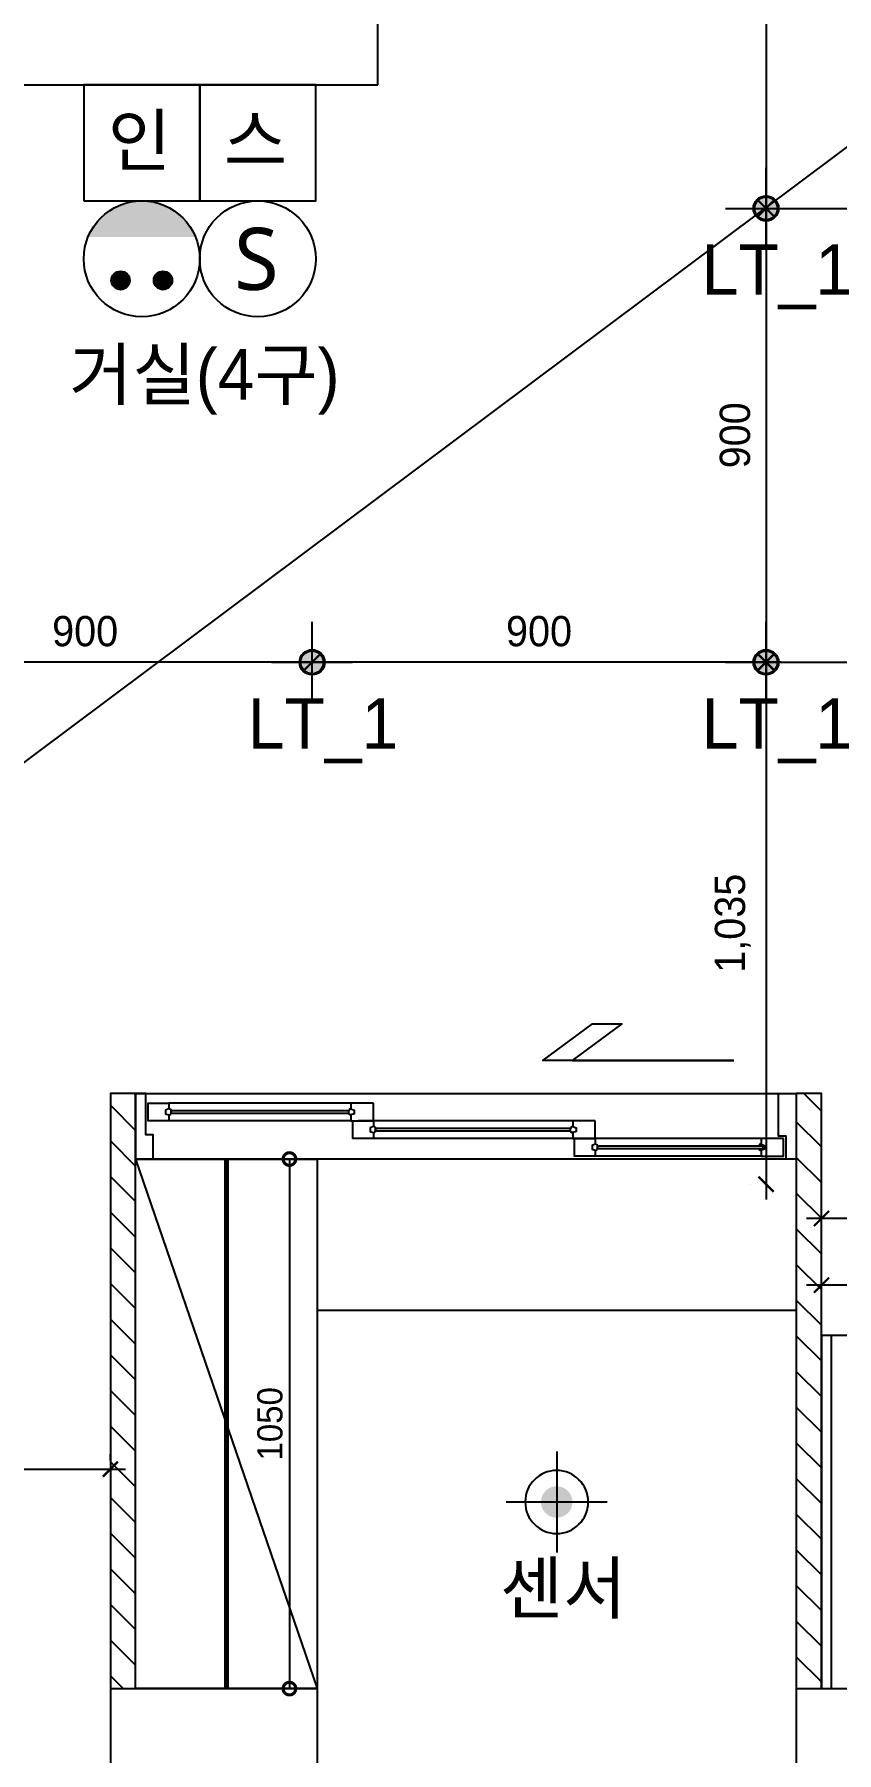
# Model space of a CAD drawing. Header units: inches. Extents: x 26859 to 99210, y 7818 to 34893.
# Drawn here: x 77818 to 79409, y 24642 to 28049 of the extents above; entities that cross this region are included whole.
import ezdxf
from ezdxf.enums import TextEntityAlignment as Align

# ---------------------------------------------------------------- set-up
doc = ezdxf.new("R2010")
doc.units = ezdxf.units.IN
doc.header["$LTSCALE"] = 100
doc.header["$MEASUREMENT"] = 0
doc.header["$PDSIZE"] = 700.071425
doc.linetypes.add('HID', pattern=[2.5, 1.5, -1])
doc.linetypes.add('HID2', pattern=[1, 0.5, -0.5])
for name, color, linetype in [('06-FUR', 6, 'Continuous'), ('06-LIGHT', 4, 'Continuous'), ('07-DIM WAL', 5, 'Continuous'), ('08-HAT', 8, 'Continuous'), ('3.기호.계단선', 30, 'Continuous'), ('CO-DOOR', 8, 'Continuous'), ('RC-LIGHT', 7, 'Continuous'), ('WAL NEW', 3, 'Continuous'), ('도면층2', 2, 'Continuous'), ('도면층8', 8, 'Continuous'), ('설비', 140, 'Continuous')]:
    doc.layers.add(name, color=color, linetype=linetype)
doc.styles.add('HY 울릉도 L', font='')
doc.styles.get("Standard").update_dxf_attribs({"font": 'txt.shx', "bigfont": 'whgtxt.shx'})
doc.styles.add('스타일1', font='HY울릉도M.TTF')
doc.styles.add('코레일둥고', font='Korail_Round_Gothic_Medium.ttf')
doc.styles.get('HY 울릉도 L').set_extended_font_data('HY울릉도L')
doc.dimstyles.new('20', dxfattribs={"dimscale": 20, "dimtxt": 2.5, "dimasz": 2.5, "dimexe": 1.25, "dimexo": 2, "dimtad": 1, "dimdec": 0, "dimtxsty": '스타일1', "dimblk": 'DOTSMALL', "dimcen": 2.5, "dimclrd": 1, "dimclre": 1, "dimclrt": 7, "dimadec": 0, "dimazin": 0, "dimtfac": 1, "dimtdec": 0, "dimtix": 1, "dimtmove": 0, "dimatfit": 3, "dimldrblk": 'DOTSMALL', "dimfxl": 1.25, "dimarcsym": 0})
doc.dimstyles.new('30', dxfattribs={"dimscale": 30, "dimtxt": 2, "dimasz": 1, "dimexe": 1, "dimexo": 1, "dimgap": 1, "dimtad": 1, "dimdec": 0, "dimrnd": 0.05, "dimdsep": 46, "dimlunit": 6, "dimtxsty": 'HY 울릉도 L', "dimblk": 'ARCHTICK', "dimcen": 2.5, "dimdle": 1, "dimclrd": 133, "dimclre": 133, "dimclrt": 30, "dimadec": 0, "dimazin": 0, "dimtfac": 1, "dimtdec": 0, "dimtix": 1, "dimtmove": 2, "dimatfit": 3, "dimldrblk": 'ARCHTICK', "dimfxl": 1, "dimlwd": -1, "dimlwe": -1, "dimarcsym": 0})

# ---------------------------------------------------------------- blocks, each defined once
blk = doc.blocks.new('fffsere')
at = {"layer": '도면층2'}
for p, q in [((56876.1, 27948.7), (56876.1, 28248.7)), ((53346.1, 27948.7), (56876.1, 27948.7)), ((56346.1, 24768.7), (56346.1, 24208.7)), ((56346.1, 24768.7), (56756.1, 24768.7)), ((56756.1, 24768.7), (56756.1, 21708.7)), ((57706.1, 24768.7), (57706.1, 24388.7)), ((57706.1, 24768.7), (60766.1, 24768.7))]:
    blk.add_line(p, q, dxfattribs=at)
blk = doc.blocks.new('FFFF')
at = {"layer": 'WAL NEW'}
h = blk.add_hatch(dxfattribs=at)
h.set_pattern_fill('_USER', color=256, scale=50, angle=-45, pattern_type=0)
h.set_pattern_definition([(315, (22860, -1e-11), (35.35534, 35.35534), [])])
h.paths.add_polyline_path([(77896.1, 24768.7), (77896.1, 25948.7), (77846.1, 25948.7), (77846.1, 24768.7)])
h = blk.add_hatch(dxfattribs=at)
h.set_pattern_fill('_USER', color=256, scale=50, angle=-45, pattern_type=0)
h.set_pattern_definition([(315, (21500, 0), (35.35534, 35.35534), [])])
h.paths.add_polyline_path([(79256.1, 24768.7), (79256.1, 25948.7), (79206.1, 25948.7), (79206.1, 24768.7)])
blk.add_line((78856.1, 25818.7), (77896.1, 25818.7))
at = {"layer": '06-FUR', "color": 8}
for p, q in [((77896.1, 25818.7), (78256.1, 24768.7)), ((79206.1, 25518.7), (78256.1, 25518.7))]:
    blk.add_line(p, q, dxfattribs=at)
for points in [[(78256.1, 24768.7), (77896.1, 24768.7), (77896.1, 25818.7), (78256.1, 25818.7)], [(79256.1, 24768.7), (79276.1, 24768.7), (79276.1, 25468.7), (79256.1, 25468.7)]]:
    blk.add_lwpolyline(points, close=True, dxfattribs=at)
blk.add_lwpolyline([(81566.1, 25468.7), (79256.1, 25468.7), (79256.1, 24768.7), (82266.1, 24768.7), (82266.1, 25468.7)], dxfattribs=at)
at = {"layer": 'CO-DOOR', "color": 1}
blk.add_lwpolyline([(79082.4, 26014.3), (78703.2, 26014.3), (78801.8, 26086.6), (78860.2, 26086.6), (78761.5, 26014.3), (79082.4, 26014.3)], close=True, dxfattribs=at)
at = {"layer": 'WAL NEW'}
for points in [[(77896.1, 24768.7), (77896.1, 25948.7), (77846.1, 25948.7), (77846.1, 24768.7), (77896.1, 24768.7)], [(79256.1, 24768.7), (79256.1, 25948.7), (79206.1, 25948.7), (79206.1, 24768.7), (79256.1, 24768.7)]]:
    blk.add_lwpolyline(points, dxfattribs=at)
at = {"layer": '도면층8'}
for p, q in [((77896.1, 25948.7), (79206.1, 25948.7)), ((78323.1, 25929.7), (77962.1, 25929.7)), ((78323.1, 25894.6), (77962.1, 25894.6)), ((78763.1, 25894.6), (78337.3, 25894.6)), ((78807.5, 25859.5), (78337.3, 25859.5)), ((79136.5, 25859.5), (78807.5, 25859.5)), ((79171, 25866.7), (79171, 25864.3)), ((79206.1, 25818.7), (77896.1, 25818.7)), ((79136.5, 25824.5), (78766.6, 25824.5))]:
    blk.add_line(p, q, dxfattribs=at)
for points in [[(77896.1, 25829.3), (77896.1, 25818.7), (77931.1, 25818.7), (77931.1, 25866.7), (77916.4, 25866.7), (77916.4, 25948.7), (77896.1, 25948.7), (77896.1, 25829.3)], [(79206.1, 25943.7), (79206.1, 25818.7), (79185.7, 25818.7), (79185.7, 25864.3), (79171, 25864.3), (79171, 25948.7), (79206.1, 25948.7), (79206.1, 25943.7)], [(77962.1, 25918.9), (77965.3, 25917.3), (77965.9, 25916.2), (77966.6, 25914.5)], [(77962.1, 25905.4), (77965.3, 25907), (77965.9, 25908.2), (77966.6, 25909.8)], [(77966.6, 25909.8), (78318.6, 25909.8), (78318.6, 25914.5), (77966.6, 25914.5), (77966.6, 25909.8), (77966.6, 25914.5)], [(78323.1, 25918.9), (78319.9, 25917.3), (78319.2, 25916.2), (78318.6, 25914.5)], [(78323.1, 25905.4), (78319.9, 25907), (78319.2, 25908.2), (78318.6, 25909.8)], [(78367.5, 25883.9), (78370.7, 25882.2), (78371.3, 25881.1), (78372, 25879.4)], [(78367.5, 25870.3), (78370.7, 25871.9), (78371.3, 25873.1), (78372, 25874.7)], [(78372, 25874.7), (78758.6, 25874.7), (78758.6, 25879.4), (78372, 25879.4), (78372, 25874.7), (78372, 25879.4)], [(78763.1, 25883.9), (78759.9, 25882.2), (78759.2, 25881.1), (78758.6, 25879.4)], [(78763.1, 25870.3), (78759.9, 25871.9), (78759.2, 25873.1), (78758.6, 25874.7)], [(78807.5, 25848.8), (78810.7, 25847.2), (78811.3, 25846), (78812, 25844.3)], [(78807.5, 25835.2), (78810.7, 25836.8), (78811.3, 25838), (78812, 25839.7)], [(78812, 25839.7), (79140.6, 25839.7), (79140.6, 25844.3), (78812, 25844.3), (78812, 25839.7), (78812, 25844.3)], [(79136.5, 25848.8), (79133.3, 25847.2), (79132.7, 25846), (79132.1, 25844.3)], [(79136.5, 25835.2), (79133.3, 25836.8), (79132.7, 25838), (79132.1, 25839.7)]]:
    blk.add_lwpolyline(points, dxfattribs=at)
for points in [[(77962.1, 25906.3), (77962.1, 25894.6), (77921.2, 25894.6), (77921.2, 25929.7), (77962.1, 25929.7), (77962.1, 25918), (77955.6, 25915.9), (77955.6, 25908.4)], [(78367.5, 25929.7), (78323.1, 25929.7), (78323.1, 25918), (78329.5, 25915.9), (78329.5, 25908.4), (78323.1, 25906.3), (78323.1, 25894.6), (78367.5, 25894.6)], [(78367.5, 25871.2), (78367.5, 25859.5), (78326.6, 25859.5), (78326.6, 25894.6), (78367.5, 25894.6), (78367.5, 25882.9), (78361, 25880.9), (78361, 25873.3)], [(78807.5, 25894.6), (78763.1, 25894.6), (78763.1, 25882.9), (78769.5, 25880.9), (78769.5, 25873.3), (78763.1, 25871.2), (78763.1, 25859.5), (78807.5, 25859.5)], [(78807.5, 25836.2), (78807.5, 25824.5), (78766.6, 25824.5), (78766.6, 25859.5), (78807.5, 25859.5), (78807.5, 25847.9), (78801, 25845.8), (78801, 25838.2)], [(79181, 25859.5), (79136.5, 25859.5), (79136.5, 25847.9), (79143, 25845.8), (79143, 25838.2), (79136.5, 25836.2), (79136.5, 25824.5), (79181, 25824.5)]]:
    blk.add_lwpolyline(points, close=True, dxfattribs=at)
blk.add_blockref('fffsere', (21500, 0))
blk = doc.blocks.new('hallogen')
h = blk.add_hatch(color=256)
h.dxf.hatch_style = 1
edge = h.paths.add_edge_path()
edge.add_arc((48591.7, 60854.3), 31.2, 0, 360, ccw=False)
at = {"color": 1, "linetype": 'Continuous'}
for p, q in [((48591.7, 60954.3), (48591.7, 60754.3)), ((48691.7, 60854.3), (48491.7, 60854.3))]:
    blk.add_line(p, q, dxfattribs=at)
at = {"color": 4, "linetype": 'Continuous'}
blk.add_circle((48591.7, 60854.3), 62.5, dxfattribs=at)
blk = doc.blocks.new('_ArchTick')
at = {"color": 0, "linetype": 'ByBlock', "const_width": 0.15}
blk.add_lwpolyline([(-0.5, -0.5), (0.5, 0.5)], dxfattribs=at)
blk = doc.blocks.new('*D284')
at = {"layer": '07-DIM WAL', "color": 133}
for p, q in [((80402.8, 25568.7), (79348.8, 25568.7)), ((79378.8, 25538.7), (79378.8, 25538.7)), ((80372.8, 25538.7), (80372.8, 25538.7))]:
    blk.add_line(p, q, dxfattribs=at)
at = {"layer": 'Defpoints', "color": 0}
for p in [(79378.8, 25568.7), (79378.8, 25568.7), (80372.8, 25568.7)]:
    blk.add_point(p, dxfattribs=at)
at = {"layer": '07-DIM WAL', "color": 133, "xscale": 30, "yscale": 30, "zscale": 30, "rotation": 180}
blk.add_blockref('_ArchTick', (79378.8, 25568.7), dxfattribs=at)
at = {"layer": '07-DIM WAL', "color": 133, "xscale": 30, "yscale": 30, "zscale": 30}
blk.add_blockref('_ArchTick', (80372.8, 25568.7), dxfattribs=at)
at = {"layer": '07-DIM WAL', "color": 30, "insert": (79875.8, 25629.4), "char_height": 60, "attachment_point": 5, "style": 'HY 울릉도 L'}
blk.add_mtext('994', dxfattribs=at)
blk = doc.blocks.new('*D285')
at = {"layer": '07-DIM WAL', "color": 133}
for p, q in [((79378.8, 25598.7), (79378.8, 25730.7)), ((80830.8, 25598.7), (80830.8, 25730.7)), ((80860.8, 25700.7), (79348.8, 25700.7))]:
    blk.add_line(p, q, dxfattribs=at)
at = {"layer": 'Defpoints', "color": 0}
for p in [(79378.8, 25700.7), (79378.8, 25568.7), (80830.8, 25568.7)]:
    blk.add_point(p, dxfattribs=at)
at = {"layer": '07-DIM WAL', "color": 133, "xscale": 30, "yscale": 30, "zscale": 30, "rotation": 180}
blk.add_blockref('_ArchTick', (79378.8, 25700.7), dxfattribs=at)
at = {"layer": '07-DIM WAL', "color": 133, "xscale": 30, "yscale": 30, "zscale": 30}
blk.add_blockref('_ArchTick', (80830.8, 25700.7), dxfattribs=at)
at = {"layer": '07-DIM WAL', "color": 30, "insert": (80104.8, 25766.6), "char_height": 60, "attachment_point": 5, "style": 'HY 울릉도 L'}
blk.add_mtext('1,452', dxfattribs=at)
blk = doc.blocks.new('1')
at = {"linetype": 'Continuous'}
h = blk.add_hatch(color=4, dxfattribs=at)
h.dxf.hatch_style = 1
edge = h.paths.add_edge_path()
edge.add_arc((11539653.5, -14273503.8), 37.5, 0, 360)
at = {"color": 1, "linetype": 'Continuous'}
for p, q in [((11539653.5, -14273637.1), (11539653.5, -14273370.5)), ((11539520.2, -14273503.8), (11539786.8, -14273503.8))]:
    blk.add_line(p, q, dxfattribs=at)
at = {"color": 4, "linetype": 'Continuous'}
for radius in [41.5, 37.5]:
    blk.add_circle((11539653.5, -14273503.8), radius, dxfattribs=at)
blk = doc.blocks.new('*D286')
at = {"layer": '07-DIM WAL', "color": 133}
for p, q in [((79268.8, 28633.7), (79268.8, 27673.7)), ((79238.8, 28603.7), (79238.8, 28603.7)), ((79298.8, 27703.7), (79298.8, 27703.7))]:
    blk.add_line(p, q, dxfattribs=at)
at = {"layer": 'Defpoints', "color": 0}
for p in [(79268.8, 28603.7), (79268.8, 27703.7), (79268.8, 27703.7)]:
    blk.add_point(p, dxfattribs=at)
at = {"layer": '07-DIM WAL', "color": 133, "xscale": 30, "yscale": 30, "zscale": 30}
for p, rotation in [((79268.8, 28603.7), 90), ((79268.8, 27703.7), 270)]:
    blk.add_blockref('_ArchTick', p, dxfattribs=dict(at, rotation=rotation))
at = {"layer": '07-DIM WAL', "color": 30, "insert": (79207.5, 28153.7), "char_height": 60, "attachment_point": 5, "rotation": 90, "style": 'HY 울릉도 L'}
blk.add_mtext('900', dxfattribs=at)
blk = doc.blocks.new('*D287')
at = {"layer": '07-DIM WAL', "color": 133}
for p, q in [((79268.8, 27733.7), (79268.8, 26773.7)), ((79238.8, 27703.7), (79238.8, 27703.7)), ((79238.8, 26803.7), (79238.8, 26803.7))]:
    blk.add_line(p, q, dxfattribs=at)
at = {"layer": 'Defpoints', "color": 0}
for p in [(79268.8, 27703.7), (79268.8, 26803.7), (79268.8, 26803.7)]:
    blk.add_point(p, dxfattribs=at)
at = {"layer": '07-DIM WAL', "color": 133, "xscale": 30, "yscale": 30, "zscale": 30}
for p, rotation in [((79268.8, 27703.7), 90), ((79268.8, 26803.7), 270)]:
    blk.add_blockref('_ArchTick', p, dxfattribs=dict(at, rotation=rotation))
at = {"layer": '07-DIM WAL', "color": 30, "insert": (79207.5, 27253.7), "char_height": 60, "attachment_point": 5, "rotation": 90, "style": 'HY 울릉도 L'}
blk.add_mtext('900', dxfattribs=at)
blk = doc.blocks.new('*D288')
at = {"layer": '07-DIM WAL', "color": 133}
for p, q in [((79268.8, 26833.7), (79268.8, 25738.7)), ((79238.8, 26803.7), (79238.8, 26803.7)), ((79238.8, 25768.7), (79238.8, 25768.7))]:
    blk.add_line(p, q, dxfattribs=at)
at = {"layer": 'Defpoints', "color": 0}
for p in [(79268.8, 26803.7), (79268.8, 25768.7), (79268.8, 25768.7)]:
    blk.add_point(p, dxfattribs=at)
at = {"layer": '07-DIM WAL', "color": 133, "xscale": 30, "yscale": 30, "zscale": 30}
for p, rotation in [((79268.8, 26803.7), 90), ((79268.8, 25768.7), 270)]:
    blk.add_blockref('_ArchTick', p, dxfattribs=dict(at, rotation=rotation))
at = {"layer": '07-DIM WAL', "color": 30, "insert": (79202.9, 26286.2), "char_height": 60, "attachment_point": 5, "rotation": 90, "style": 'HY 울릉도 L'}
blk.add_mtext('1,035', dxfattribs=at)
blk = doc.blocks.new('*D289')
at = {"layer": '07-DIM WAL', "color": 133}
for p, q in [((79238.8, 26803.7), (80198.8, 26803.7)), ((79268.8, 26773.7), (79268.8, 26773.7)), ((80168.8, 26773.7), (80168.8, 26773.7))]:
    blk.add_line(p, q, dxfattribs=at)
at = {"layer": 'Defpoints', "color": 0}
for p in [(79268.8, 26803.7), (80168.8, 26803.7), (80168.8, 26803.7)]:
    blk.add_point(p, dxfattribs=at)
at = {"layer": '07-DIM WAL', "color": 133, "xscale": 30, "yscale": 30, "zscale": 30, "rotation": 180}
blk.add_blockref('_ArchTick', (79268.8, 26803.7), dxfattribs=at)
at = {"layer": '07-DIM WAL', "color": 133, "xscale": 30, "yscale": 30, "zscale": 30}
blk.add_blockref('_ArchTick', (80168.8, 26803.7), dxfattribs=at)
at = {"layer": '07-DIM WAL', "color": 30, "insert": (79718.8, 26865), "char_height": 60, "attachment_point": 5, "style": 'HY 울릉도 L'}
blk.add_mtext('900', dxfattribs=at)
blk = doc.blocks.new('*D292')
at = {"layer": '07-DIM WAL', "color": 133}
for p, q in [((78368.8, 26833.7), (78368.8, 26833.7)), ((79268.8, 26833.7), (79268.8, 26833.7)), ((79298.8, 26803.7), (78338.8, 26803.7))]:
    blk.add_line(p, q, dxfattribs=at)
at = {"layer": 'Defpoints', "color": 0}
for p in [(78368.8, 26803.7), (78368.8, 26803.7), (79268.8, 26803.7)]:
    blk.add_point(p, dxfattribs=at)
at = {"layer": '07-DIM WAL', "color": 133, "xscale": 30, "yscale": 30, "zscale": 30, "rotation": 180}
blk.add_blockref('_ArchTick', (78368.8, 26803.7), dxfattribs=at)
at = {"layer": '07-DIM WAL', "color": 133, "xscale": 30, "yscale": 30, "zscale": 30}
blk.add_blockref('_ArchTick', (79268.8, 26803.7), dxfattribs=at)
at = {"layer": '07-DIM WAL', "color": 30, "insert": (78818.8, 26865), "char_height": 60, "attachment_point": 5, "style": 'HY 울릉도 L'}
blk.add_mtext('900', dxfattribs=at)
blk = doc.blocks.new('*D293')
at = {"layer": '07-DIM WAL', "color": 133}
for p, q in [((77468.8, 26833.7), (77468.8, 26833.7)), ((78368.8, 26833.7), (78368.8, 26833.7)), ((78398.8, 26803.7), (77438.8, 26803.7))]:
    blk.add_line(p, q, dxfattribs=at)
at = {"layer": 'Defpoints', "color": 0}
for p in [(77468.8, 26803.7), (77468.8, 26803.7), (78368.8, 26803.7)]:
    blk.add_point(p, dxfattribs=at)
at = {"layer": '07-DIM WAL', "color": 133, "xscale": 30, "yscale": 30, "zscale": 30, "rotation": 180}
blk.add_blockref('_ArchTick', (77468.8, 26803.7), dxfattribs=at)
at = {"layer": '07-DIM WAL', "color": 133, "xscale": 30, "yscale": 30, "zscale": 30}
blk.add_blockref('_ArchTick', (78368.8, 26803.7), dxfattribs=at)
at = {"layer": '07-DIM WAL', "color": 30, "insert": (77918.8, 26865), "char_height": 60, "attachment_point": 5, "style": 'HY 울릉도 L'}
blk.add_mtext('900', dxfattribs=at)
blk = doc.blocks.new('*D299')
at = {"layer": '07-DIM WAL', "color": 133}
for p, q in [((77968.8, 25221.1), (77968.8, 25233.7)), ((77438.8, 25203.7), (77998.8, 25203.7)), ((77468.8, 25173.7), (77468.8, 25173.7))]:
    blk.add_line(p, q, dxfattribs=at)
at = {"layer": 'Defpoints', "color": 0}
for p in [(77468.8, 25203.7), (77968.8, 25203.7), (77968.8, 25191.1)]:
    blk.add_point(p, dxfattribs=at)
at = {"layer": '07-DIM WAL', "color": 133, "xscale": 30, "yscale": 30, "zscale": 30, "rotation": 180}
blk.add_blockref('_ArchTick', (77468.8, 25203.7), dxfattribs=at)
at = {"layer": '07-DIM WAL', "color": 133, "xscale": 30, "yscale": 30, "zscale": 30}
blk.add_blockref('_ArchTick', (77968.8, 25203.7), dxfattribs=at)
at = {"layer": '07-DIM WAL', "color": 30, "insert": (77718.8, 25265), "char_height": 60, "attachment_point": 5, "style": 'HY 울릉도 L'}
blk.add_mtext('500', dxfattribs=at)
blk = doc.blocks.new('*D306')
at = {"layer": '07-DIM WAL', "color": 133}
for p, q in [((79238.8, 27703.7), (80198.8, 27703.7)), ((79268.8, 27673.7), (79268.8, 27673.7)), ((80168.8, 27673.7), (80168.8, 27673.7))]:
    blk.add_line(p, q, dxfattribs=at)
at = {"layer": 'Defpoints', "color": 0}
for p in [(79268.8, 27703.7), (80168.8, 27703.7), (80168.8, 27703.7)]:
    blk.add_point(p, dxfattribs=at)
at = {"layer": '07-DIM WAL', "color": 133, "xscale": 30, "yscale": 30, "zscale": 30, "rotation": 180}
blk.add_blockref('_ArchTick', (79268.8, 27703.7), dxfattribs=at)
at = {"layer": '07-DIM WAL', "color": 133, "xscale": 30, "yscale": 30, "zscale": 30}
blk.add_blockref('_ArchTick', (80168.8, 27703.7), dxfattribs=at)
at = {"layer": '07-DIM WAL', "color": 30, "insert": (79718.8, 27765), "char_height": 60, "attachment_point": 5, "style": 'HY 울릉도 L'}
blk.add_mtext('900', dxfattribs=at)
blk = doc.blocks.new('swich')
at = {"layer": '설비', "color": 140}
blk.add_circle((372828.6, -86554.1), 84, dxfattribs=at)
at = {"layer": '설비', "color": 140, "insert": (372858.7, -86509.1), "char_height": 90, "width": 143.497, "attachment_point": 3}
blk.add_mtext('{\\fMalgun Gothic|b0|i0|c129|p50;S}', dxfattribs=at)
blk = doc.blocks.new('egoo')
at = {"layer": '설비'}
h = blk.add_hatch(color=140, dxfattribs=at)
edge = h.paths.add_edge_path()
edge.add_arc((1015645.3, 443433.7), 22.3, 0, 360)
h = blk.add_hatch(color=140, dxfattribs=at)
edge = h.paths.add_edge_path()
edge.add_arc((1015747.7, 443433.7), 22.3, 0, 360)
h = blk.add_hatch(color=140, dxfattribs=at)
edge = h.paths.add_edge_path()
edge.add_line((1015826.3, 443329.1), (1015566.6, 443329.1))
edge.add_ellipse((1015696.5, 443381.5), major_axis=(99, 99), ratio=1, start_angle=156.9578, end_angle=293.0422)
at = {"layer": '설비', "color": 140}
for centre, radius in [((1015696.5, 443381.5), 140), ((1015645.3, 443433.7), 22.3), ((1015747.7, 443433.7), 22.3)]:
    blk.add_circle(centre, radius, dxfattribs=at)
blk = doc.blocks.new('_DOTSMALL')
at = {"color": 0, "linetype": 'ByBlock', "const_width": 0.5}
blk.add_lwpolyline([(-0.0625, 0, 1), (0.0625, 0, 1)], format="xyb", close=True, dxfattribs=at)
blk = doc.blocks.new('*D519')
at = {"layer": '08-HAT', "color": 1, "lineweight": -2}
for p, q in [((78238.8, 25818.7), (78348.9, 25818.7)), ((78323.9, 25818.7), (78323.9, 24768.7)), ((78238.8, 24768.7), (78348.9, 24768.7))]:
    blk.add_line(p, q, dxfattribs=at)
at = {"layer": 'Defpoints', "color": 0}
for p in [(78198.8, 25818.7), (78198.8, 24768.7), (78323.9, 24768.7)]:
    blk.add_point(p, dxfattribs=at)
at = {"layer": '08-HAT', "color": 1, "lineweight": -2, "xscale": 50, "yscale": 50, "zscale": 50}
for p, rotation in [((78323.9, 25818.7), 90), ((78323.9, 24768.7), 270)]:
    blk.add_blockref('_DOTSMALL', p, dxfattribs=dict(at, rotation=rotation))
at = {"layer": '08-HAT', "color": 7, "insert": (78285.4, 25293.7), "char_height": 50, "attachment_point": 5, "rotation": 90, "style": '스타일1'}
blk.add_mtext('1050', dxfattribs=at)

msp = doc.modelspace()

# ---------------------------------------------------------------- linework, layer by layer
at = {"layer": '06-LIGHT', "color": 10, "linetype": 'HID2', "const_width": 10}
msp.add_lwpolyline([(78198.8, 24768.7), (78198.8, 25818.7)], dxfattribs=at)
at = {"layer": '07-DIM WAL'}
msp.add_line((87204.9, 33642.6), (69859.9, 20667.6), dxfattribs=at)
at = {"layer": 'RC-LIGHT', "color": 140}
for points in [[(77916.1, 27718.7), (78146.1, 27718.7), (78146.1, 27948.7), (77916.1, 27948.7)], [(78146.1, 27718.7), (78376.1, 27718.7), (78376.1, 27948.7), (78146.1, 27948.7)]]:
    msp.add_lwpolyline(points, close=True, dxfattribs=at)

# ---------------------------------------------------------------- block references
msp.add_blockref('FFFF', (122.8, 0))
at = {"layer": 'RC-LIGHT', "xscale": 0.6024096385271789, "yscale": 0.6024096385271789, "zscale": 0.6024096385271789}
for p in [(-6872329.7, 8626199.9), (-6873229.7, 8625299.9), (-6872329.7, 8625299.9)]:
    msp.add_blockref('1', p, dxfattribs=at)
at = {"layer": 'RC-LIGHT', "color": 140, "xscale": 0.8214285869294656, "yscale": 0.8214285869294656, "zscale": 0.8214285869294656, "rotation": 180}
msp.add_blockref('egoo', (912353.2, 391809.9), dxfattribs=at)
at = {"layer": 'RC-LIGHT', "xscale": -1}
msp.add_blockref('hallogen', (127445.5, -35715.6), dxfattribs=at)
at = {"layer": '설비', "color": 140, "xscale": 1.369047619047649, "yscale": 1.369047619047649, "zscale": 1.369047619047649}
msp.add_blockref('swich', (-432159.1, 146100.3), dxfattribs=at)

# ---------------------------------------------------------------- texts
at = {"layer": '3.기호.계단선', "linetype": 'HID', "style": '코레일둥고'}
for s, p in [('LT_1', (79141.4, 27532.4)), ('LT_1', (78241.4, 26632.4)), ('LT_1', (79141.4, 26632.4)), ('센서', (78741.1, 24917.9))]:
    msp.add_text(s, height=100, dxfattribs=at).set_placement(p)
at = {"layer": 'RC-LIGHT', "color": 140, "style": '코레일둥고'}
for s, p in [('인', (77963.7, 27888.6)), ('스', (78193.7, 27888.6)), ('거실(4구)', (77887.1, 27424.6))]:
    msp.add_text(s, height=100, dxfattribs=at).set_placement(p, align=Align.TOP_LEFT)

# ---------------------------------------------------------------- dimensions: what is measured, and where the dimension line sits
at = {"layer": '07-DIM WAL'}
for base, p1, p2, angle, picture, middle in [((79268.8, 27703.7), (79268.8, 28603.7), (79268.8, 27703.7), 90, '*D286', (79207.5, 28153.7)), ((80168.8, 27703.7), (79268.8, 27703.7), (80168.8, 27703.7), 180, '*D306', (79718.8, 27765)), ((79268.8, 26803.7), (79268.8, 27703.7), (79268.8, 26803.7), 90, '*D287', (79207.5, 27253.7)), ((77468.8, 26803.7), (78368.8, 26803.7), (77468.8, 26803.7), 180, '*D293', (77918.8, 26865)), ((78368.8, 26803.7), (79268.8, 26803.7), (78368.8, 26803.7), 180, '*D292', (78818.8, 26865)), ((80168.8, 26803.7), (79268.8, 26803.7), (80168.8, 26803.7), 180, '*D289', (79718.8, 26865)), ((79268.8, 25768.7), (79268.8, 26803.7), (79268.8, 25768.7), 90, '*D288', (79202.9, 26286.2)), ((79378.8, 25700.7), (80830.8, 25568.7), (79378.8, 25568.7), 180, '*D285', (80104.8, 25766.6)), ((79378.8, 25568.7), (80372.8, 25568.7), (79378.8, 25568.7), 180, '*D284', (79875.8, 25629.4)), ((77968.8, 25203.7), (77468.8, 25203.7), (77968.8, 25191.1), 180, '*D299', (77718.8, 25265))]:
    dim = msp.add_linear_dim(base=base, p1=p1, p2=p2, angle=angle, dimstyle='30', override={"dimfxl": 1.25, "dimarcsym": 2}, dxfattribs=at)
    dim.commit()
    dim.dimension.update_dxf_attribs({"geometry": picture, "text_midpoint": middle})
at = {"layer": '08-HAT'}
dim = msp.add_linear_dim(base=(78323.9, 24768.7), p1=(78198.8, 25818.7), p2=(78198.8, 24768.7), angle=90, dimstyle='20', override={"dimarcsym": 2}, dxfattribs=at)
dim.commit()
dim.dimension.update_dxf_attribs({"geometry": '*D519', "text_midpoint": (78285.4, 25293.7)})

doc.saveas('drawing.dxf')
